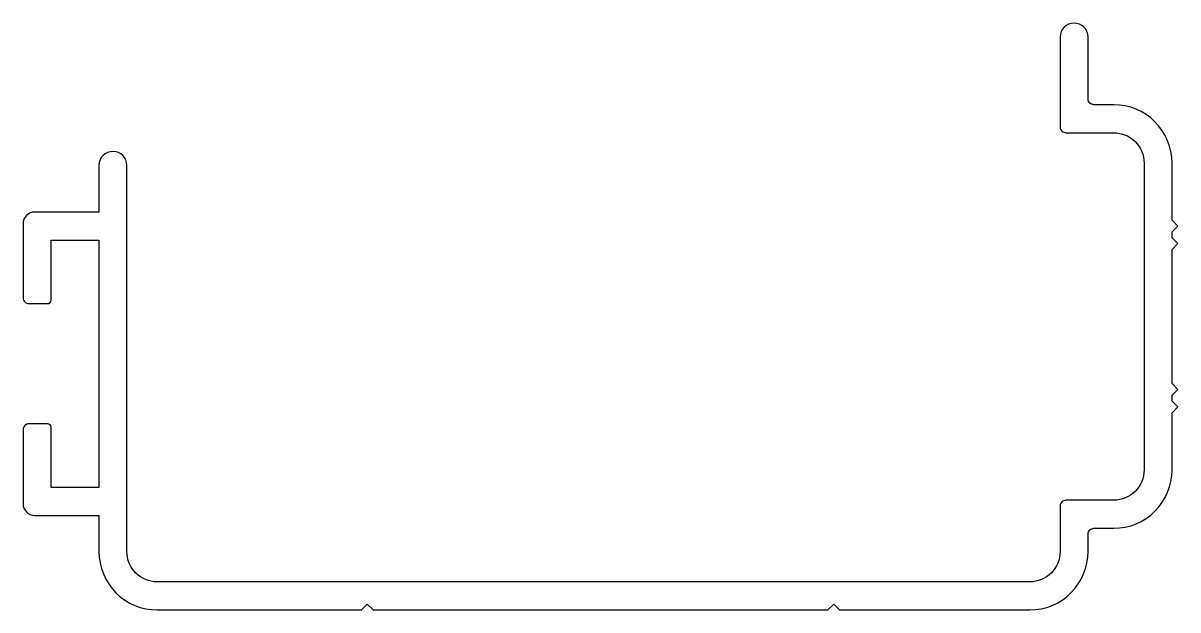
# Model space of a CAD drawing. Header units: millimetres. Extents: x 776.5 to 875.5, y 353.9 to 404.2.
import ezdxf

# ---------------------------------------------------------------- set-up
doc = ezdxf.new("R2010")
doc.units = ezdxf.units.MM
doc.layers.add('OLÇÜ', color=5, linetype='Continuous')

msp = doc.modelspace()

# ---------------------------------------------------------------- linework, layer by layer
at = {"layer": 'OLÇÜ', "color": 0, "ltscale": 0.5}
msp.add_lwpolyline([(785.388, 391.956, 1), (782.988, 391.956), (782.988, 387.956), (777.488, 387.956, 0.414214), (776.488, 386.956), (776.488, 380.606, 0.414214), (776.988, 380.106), (778.588, 380.106, 0.414214), (778.888, 380.406), (778.888, 385.556), (782.988, 385.556), (782.988, 364.356), (778.888, 364.356), (778.888, 369.506, 0.414214), (778.588, 369.806), (776.988, 369.806, 0.414214), (776.488, 369.306), (776.488, 362.956, 0.414214), (777.488, 361.956), (782.988, 361.956), (782.988, 358.856, 0.414214), (787.988, 353.856), (805.488, 353.856), (805.988, 354.356), (806.488, 353.856), (845.488, 353.856), (845.988, 354.356), (846.488, 353.856), (862.788, 353.856, 0.414214), (867.788, 358.856), (867.788, 360.356, -0.414214), (868.288, 360.856), (869.988, 360.856, 0.414214), (874.988, 365.856), (874.988, 370.756), (875.488, 371.256), (874.988, 371.756), (874.988, 372.256), (875.488, 372.756), (874.988, 373.256), (874.988, 384.756), (875.488, 385.256), (874.988, 385.756), (874.988, 386.256), (875.488, 386.756), (874.988, 387.256), (874.988, 392.156, 0.414214), (869.988, 397.156), (868.288, 397.156, -0.414214), (867.788, 397.656), (867.788, 402.956, 1), (865.388, 402.956), (865.388, 395.256, 0.414214), (865.888, 394.756), (869.988, 394.756, -0.414214), (872.588, 392.156), (872.588, 365.856, -0.414214), (869.988, 363.256), (865.888, 363.256, 0.414214), (865.388, 362.756), (865.388, 358.856, -0.414214), (862.788, 356.256), (787.988, 356.256, -0.414214), (785.388, 358.856)], format="xyb", close=True, dxfattribs=at)

doc.saveas('drawing.dxf')
